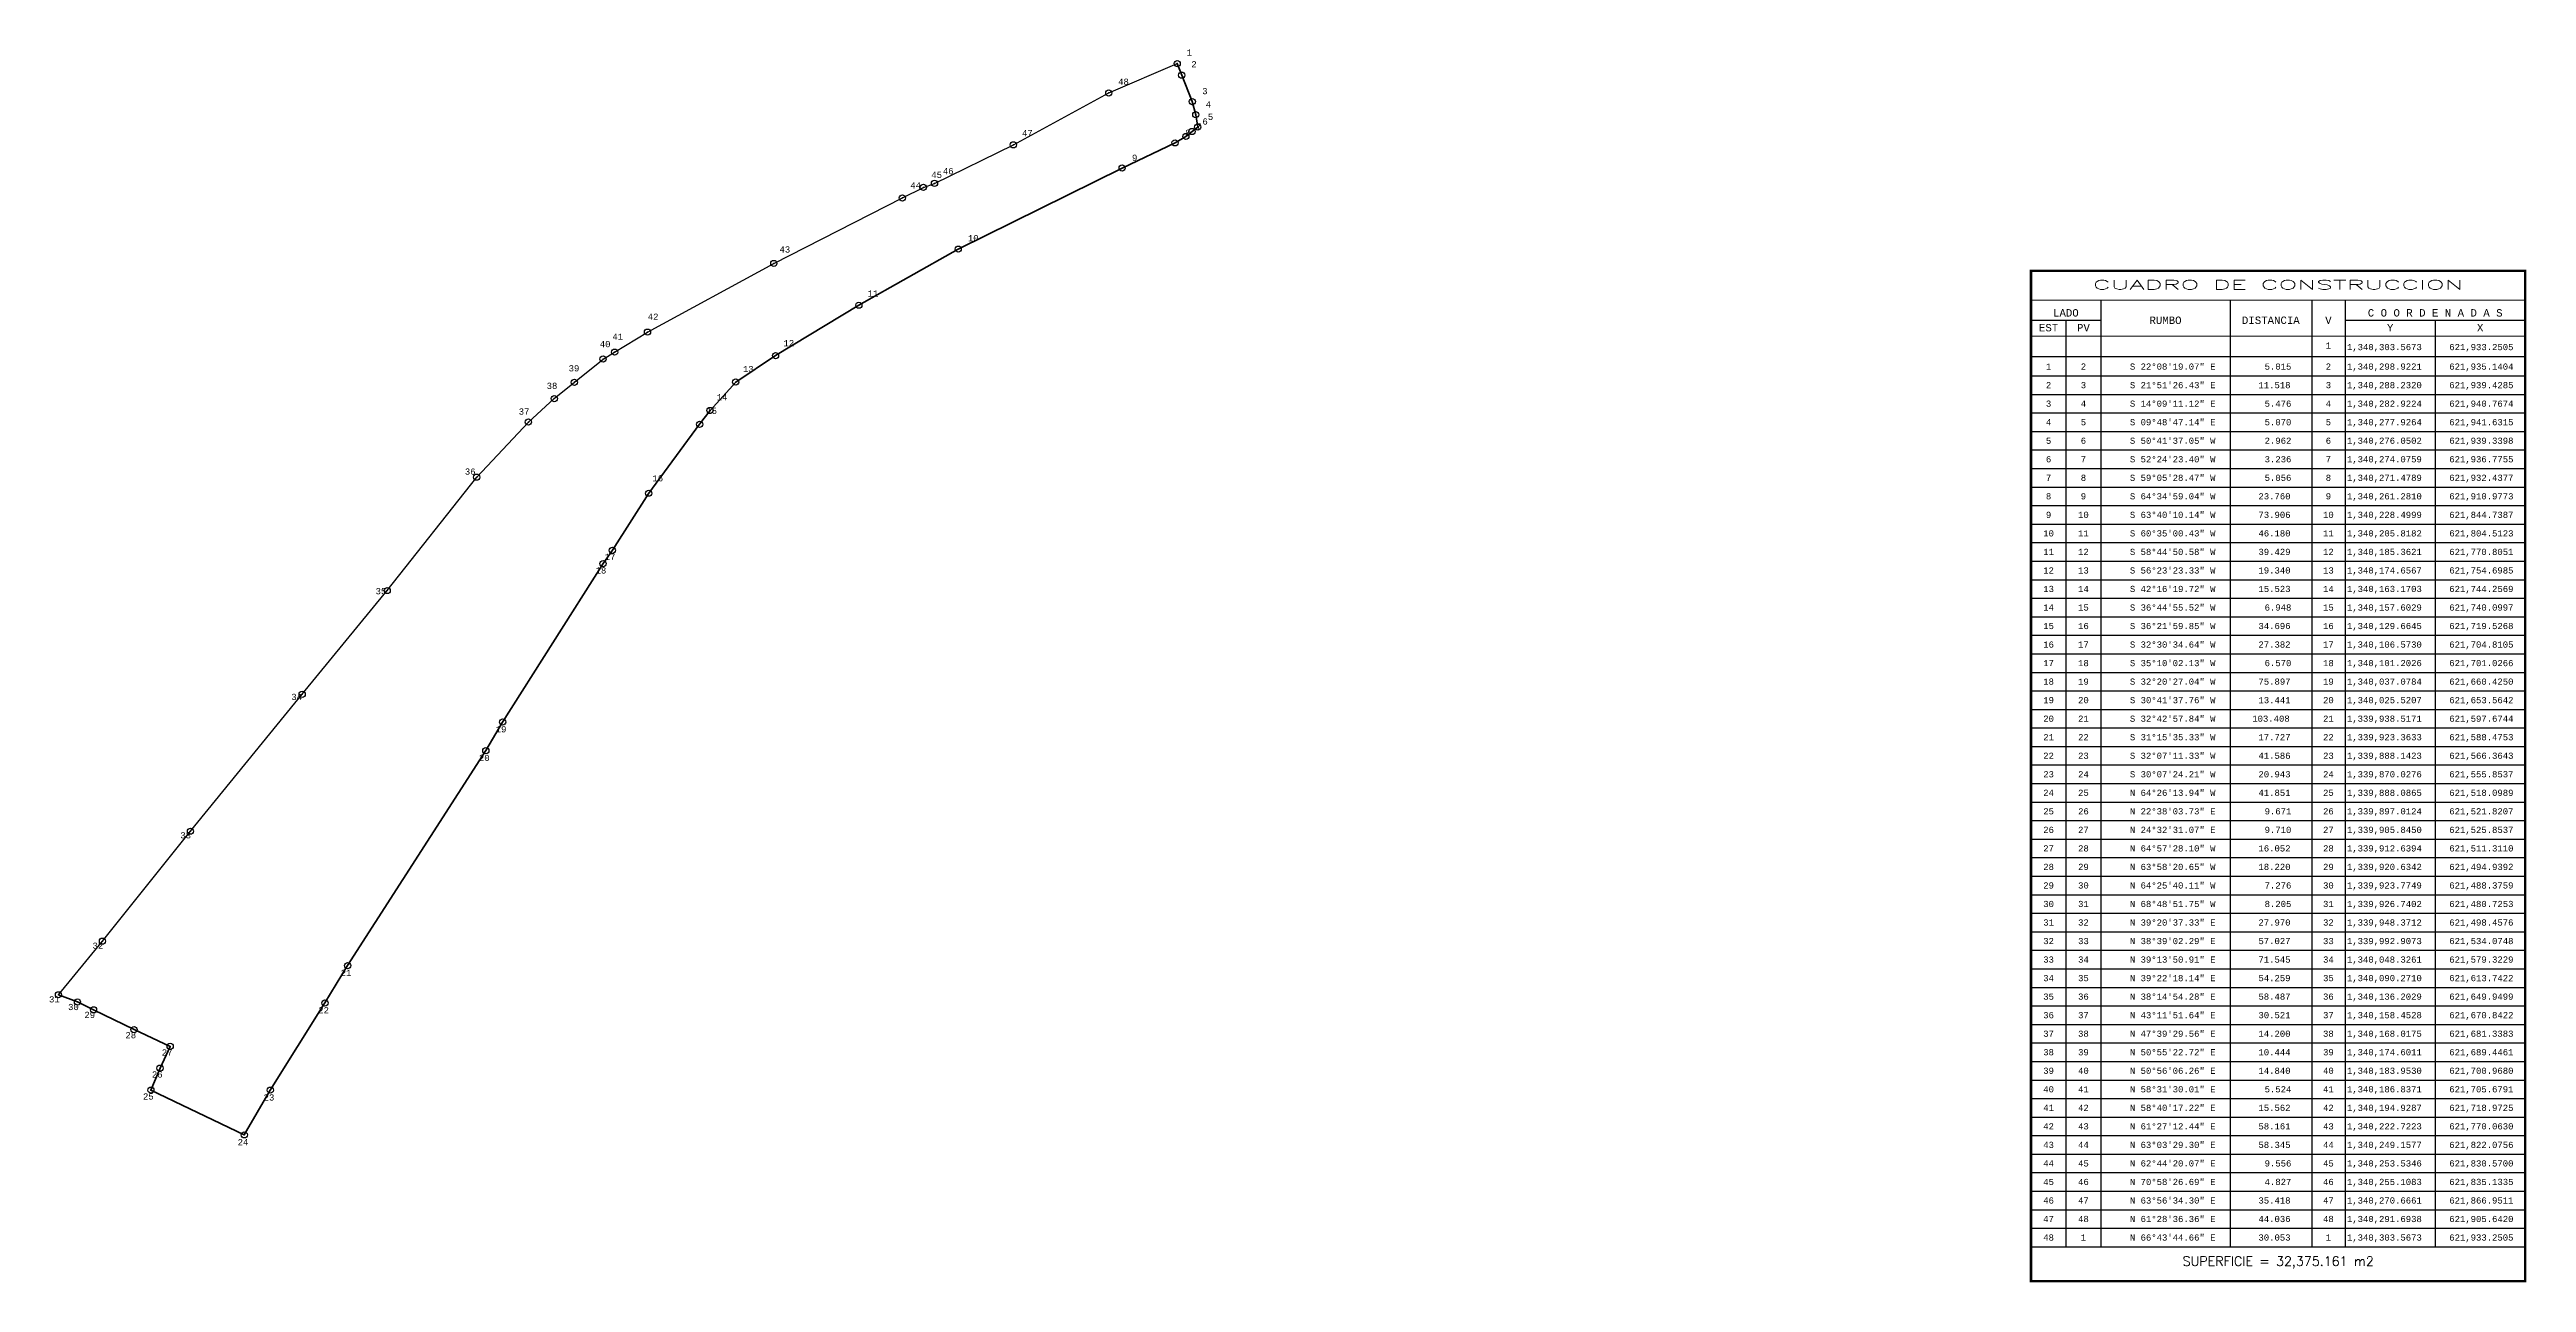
# Model space of a CAD drawing. Header units: millimetres. Extents: x 621477 to 622479, y 1339810 to 1340309.
import ezdxf
from ezdxf.enums import TextEntityAlignment as Align

# ---------------------------------------------------------------- set-up
doc = ezdxf.new("R2010")
doc.units = ezdxf.units.MM
doc.header["$PDMODE"] = 32
doc.header["$PDSIZE"] = 2.5
for name, color, linetype in [('CVL_CUADCON', 1, 'Continuous'), ('CVL_CUADCON_LIN', 8, 'Continuous'), ('CVL_CUADCON_TIT', 1, 'Continuous'), ('CVL_CUADCON_TX', 2, 'Continuous'), ('CVL_PUNTO', 2, 'Continuous'), ('CVL_PUNTO_NUM', 2, 'Continuous')]:
    doc.layers.add(name, color=color, linetype=linetype)
doc.layers.add('Line', color=250, linetype='Continuous', lineweight=100)
doc.styles.add('HUECA1', font='hueca1.shx')
doc.styles.add('MONOTXT4', font='monotxt4.shx')

msp = doc.modelspace()

# ---------------------------------------------------------------- linework, layer by layer
at = {"color": 0}
msp.add_lwpolyline([(621480.7, 1339926.7), (621498.5, 1339948.4), (621534.1, 1339992.9), (621579.3, 1340048.3), (621613.7, 1340090.3), (621649.9, 1340136.2), (621670.8, 1340158.5), (621681.3, 1340168), (621689.4, 1340174.6), (621701, 1340184), (621705.7, 1340186.8), (621719, 1340194.9), (621770.1, 1340222.7), (621822.1, 1340249.2), (621830.6, 1340253.5), (621835.1, 1340255.1), (621867, 1340270.7), (621905.6, 1340291.7), (621933.3, 1340303.6), (621935.1, 1340298.9), (621939.4, 1340288.2), (621940.8, 1340282.9), (621941.6, 1340277.9), (621939.3, 1340276.1), (621936.8, 1340274.1), (621932.4, 1340271.5), (621911, 1340261.3), (621844.7, 1340228.5), (621804.5, 1340205.8), (621770.8, 1340185.4), (621754.7, 1340174.7), (621744.3, 1340163.2), (621740.1, 1340157.6), (621719.5, 1340129.7), (621704.8, 1340106.6), (621701, 1340101.2), (621660.4, 1340037.1), (621653.6, 1340025.5), (621597.7, 1339938.5), (621588.5, 1339923.4), (621566.4, 1339888.1), (621555.9, 1339870), (621518.1, 1339888.1), (621521.8, 1339897), (621525.9, 1339905.8), (621511.3, 1339912.6), (621494.9, 1339920.6), (621488.4, 1339923.8), (621480.7, 1339926.7)], dxfattribs=at)
at = {"layer": 'CVL_CUADCON', "color": 1, "linetype": 'Continuous', "const_width": 1, "flags": 128}
msp.add_lwpolyline([(622278.7, 1340219.7), (622478.6, 1340219.7), (622478.6, 1339810.8), (622278.7, 1339810.8)], close=True, dxfattribs=at)
at = {"layer": 'CVL_CUADCON', "color": 1, "linetype": 'Continuous', "const_width": 0.375, "flags": 128}
for points in [[(622278.7, 1340207.8), (622478.6, 1340207.8)], [(622278.7, 1340193.3), (622478.6, 1340193.3)], [(622278.7, 1339824.7), (622478.6, 1339824.7)]]:
    msp.add_lwpolyline(points, dxfattribs=at)
at = {"layer": 'CVL_CUADCON_LIN', "color": 8, "linetype": 'Continuous'}
for p, q in [((622307, 1340207.8), (622307, 1339824.7)), ((622359.2, 1340207.8), (622359.2, 1339824.7)), ((622392.3, 1340207.8), (622392.3, 1339824.7)), ((622405.8, 1340207.8), (622405.8, 1339824.7)), ((622278.7, 1340199.7), (622307, 1340199.7)), ((622292.8, 1340199.7), (622292.8, 1339824.7)), ((622405.8, 1340199.7), (622478.6, 1340199.7)), ((622442.2, 1340199.7), (622442.2, 1339824.7)), ((622278.7, 1340185.1), (622478.6, 1340185.1)), ((622278.7, 1340177.2), (622478.6, 1340177.2)), ((622278.7, 1340169.7), (622478.6, 1340169.7)), ((622278.7, 1340162.2), (622478.6, 1340162.2)), ((622278.7, 1340154.7), (622478.6, 1340154.7)), ((622278.7, 1340147.2), (622478.6, 1340147.2)), ((622278.7, 1340139.7), (622478.6, 1340139.7)), ((622278.7, 1340132.2), (622478.6, 1340132.2)), ((622278.7, 1340124.7), (622478.6, 1340124.7)), ((622278.7, 1340117.2), (622478.6, 1340117.2)), ((622278.7, 1340109.7), (622478.6, 1340109.7)), ((622278.7, 1340102.2), (622478.6, 1340102.2)), ((622278.7, 1340094.7), (622478.6, 1340094.7)), ((622278.7, 1340087.2), (622478.6, 1340087.2)), ((622278.7, 1340079.7), (622478.6, 1340079.7)), ((622278.7, 1340072.2), (622478.6, 1340072.2)), ((622278.7, 1340064.7), (622478.6, 1340064.7)), ((622278.7, 1340057.2), (622478.6, 1340057.2)), ((622278.7, 1340049.7), (622478.6, 1340049.7)), ((622278.7, 1340042.2), (622478.6, 1340042.2)), ((622278.7, 1340034.7), (622478.6, 1340034.7)), ((622278.7, 1340027.2), (622478.6, 1340027.2)), ((622278.7, 1340019.7), (622478.6, 1340019.7)), ((622278.7, 1340012.2), (622478.6, 1340012.2)), ((622278.7, 1340004.7), (622478.6, 1340004.7)), ((622278.7, 1339997.2), (622478.6, 1339997.2)), ((622278.7, 1339989.7), (622478.6, 1339989.7)), ((622278.7, 1339982.2), (622478.6, 1339982.2)), ((622278.7, 1339974.7), (622478.6, 1339974.7)), ((622278.7, 1339967.2), (622478.6, 1339967.2)), ((622278.7, 1339959.7), (622478.6, 1339959.7)), ((622278.7, 1339952.2), (622478.6, 1339952.2)), ((622278.7, 1339944.7), (622478.6, 1339944.7)), ((622278.7, 1339937.2), (622478.6, 1339937.2)), ((622278.7, 1339929.7), (622478.6, 1339929.7)), ((622278.7, 1339922.2), (622478.6, 1339922.2)), ((622278.7, 1339914.7), (622478.6, 1339914.7)), ((622278.7, 1339907.2), (622478.6, 1339907.2)), ((622278.7, 1339899.7), (622478.6, 1339899.7)), ((622278.7, 1339892.2), (622478.6, 1339892.2)), ((622278.7, 1339884.7), (622478.6, 1339884.7)), ((622278.7, 1339877.2), (622478.6, 1339877.2)), ((622278.7, 1339869.7), (622478.6, 1339869.7)), ((622278.7, 1339862.2), (622478.6, 1339862.2)), ((622278.7, 1339854.7), (622478.6, 1339854.7)), ((622278.7, 1339847.2), (622478.6, 1339847.2)), ((622278.7, 1339839.7), (622478.6, 1339839.7)), ((622278.7, 1339832.2), (622478.6, 1339832.2)), ((622278.7, 1339824.7), (622478.6, 1339824.7))]:
    msp.add_line(p, q, dxfattribs=at)
at = {"layer": 'CVL_PUNTO', "color": 2}
for p in [(621933.3, 1340303.6), (621905.6, 1340291.7), (621935.1, 1340298.9), (621939.4, 1340288.2), (621940.8, 1340282.9), (621867, 1340270.7), (621932.4, 1340271.5), (621936.8, 1340274.1), (621939.3, 1340276.1), (621941.6, 1340277.9), (621911, 1340261.3), (621830.6, 1340253.5), (621835.1, 1340255.1), (621822.1, 1340249.2), (621770.1, 1340222.7), (621844.7, 1340228.5), (621804.5, 1340205.8), (621719, 1340194.9), (621701, 1340184), (621705.7, 1340186.8), (621770.8, 1340185.4), (621689.4, 1340174.6), (621754.7, 1340174.7), (621681.3, 1340168), (621744.3, 1340163.2), (621670.8, 1340158.5), (621740.1, 1340157.6), (621649.9, 1340136.2), (621719.5, 1340129.7), (621701, 1340101.2), (621704.8, 1340106.6), (621613.7, 1340090.3), (621579.3, 1340048.3), (621660.4, 1340037.1), (621653.6, 1340025.5), (621534.1, 1339992.9), (621498.5, 1339948.4), (621597.7, 1339938.5), (621480.7, 1339926.7), (621488.4, 1339923.8), (621494.9, 1339920.6), (621588.5, 1339923.4), (621511.3, 1339912.6), (621525.9, 1339905.8), (621521.8, 1339897), (621518.1, 1339888.1), (621566.4, 1339888.1), (621555.9, 1339870)]:
    msp.add_point(p, dxfattribs=at)
at = {"layer": 'Line'}
msp.add_polyline3d([(621933.3, 1340303.6, 0), (621935.1, 1340298.9, 0), (621939.4, 1340288.2, 0), (621940.8, 1340282.9, 0), (621941.6, 1340277.9, 0), (621939.3, 1340276.1, 0), (621936.8, 1340274.1, 0), (621932.4, 1340271.5, 0), (621911, 1340261.3, 0), (621844.7, 1340228.5, 0), (621804.5, 1340205.8, 0), (621770.8, 1340185.4, 0), (621754.7, 1340174.7, 0), (621744.3, 1340163.2, 0), (621740.1, 1340157.6, 0), (621719.5, 1340129.7, 0), (621704.8, 1340106.6, 0), (621701, 1340101.2, 0), (621660.4, 1340037.1, 0), (621653.6, 1340025.5, 0), (621597.7, 1339938.5, 0), (621588.5, 1339923.4, 0), (621566.4, 1339888.1, 0), (621555.9, 1339870, 0), (621518.1, 1339888.1, 0), (621521.8, 1339897, 0), (621525.9, 1339905.8, 0), (621511.3, 1339912.6, 0), (621494.9, 1339920.6, 0), (621488.4, 1339923.8, 0), (621480.7, 1339926.7, 0)], dxfattribs=at)

# ---------------------------------------------------------------- texts
at = {"layer": 'CVL_CUADCON_TIT', "color": 1, "style": 'HUECA1', "width": 1.758658}
msp.add_text('CUADRO DE CONSTRUCCION', height=3.75, dxfattribs=at).set_placement((622303.7, 1340212.2), (622453.6, 1340212.2), align=Align.FIT)
at = {"layer": 'CVL_CUADCON_TIT', "color": 1, "style": 'MONOTXT4'}
for s, p in [('LADO', (622292.8, 1340201.2)), ('C O O R D E N A D A S', (622442.2, 1340201.2)), ('EST', (622285.8, 1340195.2)), ('PV', (622299.9, 1340195.2)), ('Y', (622424, 1340195.2)), ('X', (622460.4, 1340195.2))]:
    msp.add_text(s, height=3, dxfattribs=at).set_placement(p, align=Align.CENTER)
at = {"layer": 'CVL_CUADCON_TIT', "color": 1}
for s, height, style, p in [('RUMBO', 3, 'MONOTXT4', (622333.1, 1340199.7)), ('DISTANCIA', 3, 'MONOTXT4', (622375.7, 1340199.7)), ('V', 3, 'MONOTXT4', (622399, 1340199.7)), ('SUPERFICIE = 32,375.161 m2', 3.75, 'HUECA1', (622378.7, 1339818.3))]:
    msp.add_text(s, height=height, dxfattribs=dict(at, style=style)).set_placement(p, align=Align.MIDDLE)
at = {"layer": 'CVL_CUADCON_TX', "color": 2, "style": 'MONOTXT4'}
for s, p in [('1', (622285.8, 1340179.7)), ('2', (622299.9, 1340179.7)), ('1', (622399, 1340188.2)), ('2', (622399, 1340179.7)), ('2', (622285.8, 1340172.2)), ('3', (622299.9, 1340172.2)), ('3', (622399, 1340172.2)), ('3', (622285.8, 1340164.7)), ('4', (622299.9, 1340164.7)), ('4', (622399, 1340164.7)), ('4', (622285.8, 1340157.2)), ('5', (622285.8, 1340149.7)), ('5', (622299.9, 1340157.2)), ('6', (622299.9, 1340149.7)), ('5', (622399, 1340157.2)), ('6', (622399, 1340149.7)), ('6', (622285.8, 1340142.2)), ('7', (622299.9, 1340142.2)), ('7', (622399, 1340142.2)), ('7', (622285.8, 1340134.7)), ('8', (622299.9, 1340134.7)), ('8', (622399, 1340134.7)), ('8', (622285.8, 1340127.2)), ('9', (622285.8, 1340119.7)), ('10', (622299.9, 1340119.7)), ('9', (622299.9, 1340127.2)), ('10', (622399, 1340119.7)), ('9', (622399, 1340127.2)), ('10', (622285.8, 1340112.2)), ('11', (622299.9, 1340112.2)), ('11', (622399, 1340112.2)), ('11', (622285.8, 1340104.7)), ('12', (622299.9, 1340104.7)), ('12', (622399, 1340104.7)), ('12', (622285.8, 1340097.2)), ('13', (622285.8, 1340089.7)), ('13', (622299.9, 1340097.2)), ('14', (622299.9, 1340089.7)), ('13', (622399, 1340097.2)), ('14', (622399, 1340089.7)), ('14', (622285.8, 1340082.2)), ('15', (622299.9, 1340082.2)), ('15', (622399, 1340082.2)), ('15', (622285.8, 1340074.7)), ('16', (622299.9, 1340074.7)), ('16', (622399, 1340074.7)), ('16', (622285.8, 1340067.2)), ('17', (622285.8, 1340059.7)), ('17', (622299.9, 1340067.2)), ('18', (622299.9, 1340059.7)), ('17', (622399, 1340067.2)), ('18', (622399, 1340059.7)), ('18', (622285.8, 1340052.2)), ('19', (622299.9, 1340052.2)), ('19', (622399, 1340052.2)), ('19', (622285.8, 1340044.7)), ('20', (622299.9, 1340044.7)), ('20', (622399, 1340044.7)), ('20', (622285.8, 1340037.2)), ('21', (622285.8, 1340029.7)), ('21', (622299.9, 1340037.2)), ('22', (622299.9, 1340029.7)), ('21', (622399, 1340037.2)), ('22', (622399, 1340029.7)), ('22', (622285.8, 1340022.2)), ('23', (622299.9, 1340022.2)), ('23', (622399, 1340022.2)), ('23', (622285.8, 1340014.7)), ('24', (622299.9, 1340014.7)), ('24', (622399, 1340014.7)), ('24', (622285.8, 1340007.2)), ('25', (622285.8, 1339999.7)), ('25', (622299.9, 1340007.2)), ('26', (622299.9, 1339999.7)), ('25', (622399, 1340007.2)), ('26', (622399, 1339999.7)), ('26', (622285.8, 1339992.2)), ('27', (622299.9, 1339992.2)), ('27', (622399, 1339992.2)), ('27', (622285.8, 1339984.7)), ('28', (622299.9, 1339984.7)), ('28', (622399, 1339984.7)), ('28', (622285.8, 1339977.2)), ('29', (622285.8, 1339969.7)), ('29', (622299.9, 1339977.2)), ('30', (622299.9, 1339969.7)), ('29', (622399, 1339977.2)), ('30', (622399, 1339969.7)), ('30', (622285.8, 1339962.2)), ('31', (622299.9, 1339962.2)), ('31', (622399, 1339962.2)), ('31', (622285.8, 1339954.7)), ('32', (622299.9, 1339954.7)), ('32', (622399, 1339954.7)), ('32', (622285.8, 1339947.2)), ('33', (622285.8, 1339939.7)), ('33', (622299.9, 1339947.2)), ('34', (622299.9, 1339939.7)), ('33', (622399, 1339947.2)), ('34', (622399, 1339939.7)), ('34', (622285.8, 1339932.2)), ('35', (622299.9, 1339932.2)), ('35', (622399, 1339932.2)), ('35', (622285.8, 1339924.7)), ('36', (622299.9, 1339924.7)), ('36', (622399, 1339924.7)), ('36', (622285.8, 1339917.2)), ('37', (622285.8, 1339909.7)), ('37', (622299.9, 1339917.2)), ('38', (622299.9, 1339909.7)), ('37', (622399, 1339917.2)), ('38', (622399, 1339909.7)), ('38', (622285.8, 1339902.2)), ('39', (622299.9, 1339902.2)), ('39', (622399, 1339902.2)), ('39', (622285.8, 1339894.7)), ('40', (622299.9, 1339894.7)), ('40', (622399, 1339894.7)), ('40', (622285.8, 1339887.2)), ('41', (622285.8, 1339879.7)), ('41', (622299.9, 1339887.2)), ('42', (622299.9, 1339879.7)), ('41', (622399, 1339887.2)), ('42', (622399, 1339879.7)), ('42', (622285.8, 1339872.2)), ('43', (622299.9, 1339872.2)), ('43', (622399, 1339872.2)), ('43', (622285.8, 1339864.7)), ('44', (622299.9, 1339864.7)), ('44', (622399, 1339864.7)), ('44', (622285.8, 1339857.2)), ('45', (622285.8, 1339849.7)), ('45', (622299.9, 1339857.2)), ('46', (622299.9, 1339849.7)), ('45', (622399, 1339857.2)), ('46', (622399, 1339849.7)), ('46', (622285.8, 1339842.2)), ('47', (622299.9, 1339842.2)), ('47', (622399, 1339842.2)), ('47', (622285.8, 1339834.7)), ('48', (622299.9, 1339834.7)), ('48', (622399, 1339834.7)), ('48', (622285.8, 1339827.2)), ('1', (622299.9, 1339827.2)), ('1', (622399, 1339827.2))]:
    msp.add_text(s, height=2.5, dxfattribs=at).set_placement(p, align=Align.CENTER)
for s, p in [('S 22%%d08\'19.07" E', (622318.7, 1340179.7)), ('5.015', (622373.2, 1340179.7)), ('1,340,303.5673', (622406.5, 1340187.6)), ('1,340,298.9221', (622406.5, 1340179.7)), ('621,933.2505', (622447.9, 1340187.6)), ('621,935.1404', (622447.9, 1340179.7)), ('S 21%%d51\'26.43" E', (622318.7, 1340172.2)), ('11.518', (622370.7, 1340172.2)), ('1,340,288.2320', (622406.5, 1340172.2)), ('621,939.4285', (622447.9, 1340172.2)), ('S 14%%d09\'11.12" E', (622318.7, 1340164.7)), ('5.476', (622373.2, 1340164.7)), ('1,340,282.9224', (622406.5, 1340164.7)), ('621,940.7674', (622447.9, 1340164.7)), ('S 09%%d48\'47.14" E', (622318.7, 1340157.2)), ('S 50%%d41\'37.05" W', (622318.7, 1340149.7)), ('5.070', (622373.2, 1340157.2)), ('2.962', (622373.2, 1340149.7)), ('1,340,277.9264', (622406.5, 1340157.2)), ('1,340,276.0502', (622406.5, 1340149.7)), ('621,941.6315', (622447.9, 1340157.2)), ('621,939.3398', (622447.9, 1340149.7)), ('S 52%%d24\'23.40" W', (622318.7, 1340142.2)), ('3.236', (622373.2, 1340142.2)), ('1,340,274.0759', (622406.5, 1340142.2)), ('621,936.7755', (622447.9, 1340142.2)), ('S 59%%d05\'28.47" W', (622318.7, 1340134.7)), ('5.056', (622373.2, 1340134.7)), ('1,340,271.4789', (622406.5, 1340134.7)), ('621,932.4377', (622447.9, 1340134.7)), ('S 64%%d34\'59.04" W', (622318.7, 1340127.2)), ('S 63%%d40\'10.14" W', (622318.7, 1340119.7)), ('23.760', (622370.7, 1340127.2)), ('73.906', (622370.7, 1340119.7)), ('1,340,261.2810', (622406.5, 1340127.2)), ('1,340,228.4999', (622406.5, 1340119.7)), ('621,910.9773', (622447.9, 1340127.2)), ('621,844.7387', (622447.9, 1340119.7)), ('S 60%%d35\'00.43" W', (622318.7, 1340112.2)), ('46.180', (622370.7, 1340112.2)), ('1,340,205.8182', (622406.5, 1340112.2)), ('621,804.5123', (622447.9, 1340112.2)), ('S 58%%d44\'50.58" W', (622318.7, 1340104.7)), ('39.429', (622370.7, 1340104.7)), ('1,340,185.3621', (622406.5, 1340104.7)), ('621,770.8051', (622447.9, 1340104.7)), ('S 56%%d23\'23.33" W', (622318.7, 1340097.2)), ('S 42%%d16\'19.72" W', (622318.7, 1340089.7)), ('19.340', (622370.7, 1340097.2)), ('15.523', (622370.7, 1340089.7)), ('1,340,174.6567', (622406.5, 1340097.2)), ('1,340,163.1703', (622406.5, 1340089.7)), ('621,754.6985', (622447.9, 1340097.2)), ('621,744.2569', (622447.9, 1340089.7)), ('S 36%%d44\'55.52" W', (622318.7, 1340082.2)), ('6.948', (622373.2, 1340082.2)), ('1,340,157.6029', (622406.5, 1340082.2)), ('621,740.0997', (622447.9, 1340082.2)), ('S 36%%d21\'59.85" W', (622318.7, 1340074.7)), ('34.696', (622370.7, 1340074.7)), ('1,340,129.6645', (622406.5, 1340074.7)), ('621,719.5268', (622447.9, 1340074.7)), ('S 32%%d30\'34.64" W', (622318.7, 1340067.2)), ('S 35%%d10\'02.13" W', (622318.7, 1340059.7)), ('27.382', (622370.7, 1340067.2)), ('6.570', (622373.2, 1340059.7)), ('1,340,106.5730', (622406.5, 1340067.2)), ('1,340,101.2026', (622406.5, 1340059.7)), ('621,704.8105', (622447.9, 1340067.2)), ('621,701.0266', (622447.9, 1340059.7)), ('S 32%%d20\'27.04" W', (622318.7, 1340052.2)), ('75.897', (622370.7, 1340052.2)), ('1,340,037.0784', (622406.5, 1340052.2)), ('621,660.4250', (622447.9, 1340052.2)), ('S 30%%d41\'37.76" W', (622318.7, 1340044.7)), ('13.441', (622370.7, 1340044.7)), ('1,340,025.5207', (622406.5, 1340044.7)), ('621,653.5642', (622447.9, 1340044.7)), ('S 32%%d42\'57.84" W', (622318.7, 1340037.2)), ('S 31%%d15\'35.33" W', (622318.7, 1340029.7)), ('103.408', (622368.2, 1340037.2)), ('17.727', (622370.7, 1340029.7)), ('1,339,938.5171', (622406.5, 1340037.2)), ('1,339,923.3633', (622406.5, 1340029.7)), ('621,597.6744', (622447.9, 1340037.2)), ('621,588.4753', (622447.9, 1340029.7)), ('S 32%%d07\'11.33" W', (622318.7, 1340022.2)), ('41.586', (622370.7, 1340022.2)), ('1,339,888.1423', (622406.5, 1340022.2)), ('621,566.3643', (622447.9, 1340022.2)), ('S 30%%d07\'24.21" W', (622318.7, 1340014.7)), ('20.943', (622370.7, 1340014.7)), ('1,339,870.0276', (622406.5, 1340014.7)), ('621,555.8537', (622447.9, 1340014.7)), ('N 64%%d26\'13.94" W', (622318.7, 1340007.2)), ('N 22%%d38\'03.73" E', (622318.7, 1339999.7)), ('41.851', (622370.7, 1340007.2)), ('9.671', (622373.2, 1339999.7)), ('1,339,888.0865', (622406.5, 1340007.2)), ('1,339,897.0124', (622406.5, 1339999.7)), ('621,518.0989', (622447.9, 1340007.2)), ('621,521.8207', (622447.9, 1339999.7)), ('N 24%%d32\'31.07" E', (622318.7, 1339992.2)), ('9.710', (622373.2, 1339992.2)), ('1,339,905.8450', (622406.5, 1339992.2)), ('621,525.8537', (622447.9, 1339992.2)), ('N 64%%d57\'28.10" W', (622318.7, 1339984.7)), ('16.052', (622370.7, 1339984.7)), ('1,339,912.6394', (622406.5, 1339984.7)), ('621,511.3110', (622447.9, 1339984.7)), ('N 63%%d58\'20.65" W', (622318.7, 1339977.2)), ('N 64%%d25\'40.11" W', (622318.7, 1339969.7)), ('18.220', (622370.7, 1339977.2)), ('7.276', (622373.2, 1339969.7)), ('1,339,920.6342', (622406.5, 1339977.2)), ('1,339,923.7749', (622406.5, 1339969.7)), ('621,494.9392', (622447.9, 1339977.2)), ('621,488.3759', (622447.9, 1339969.7)), ('N 68%%d48\'51.75" W', (622318.7, 1339962.2)), ('8.205', (622373.2, 1339962.2)), ('1,339,926.7402', (622406.5, 1339962.2)), ('621,480.7253', (622447.9, 1339962.2)), ('N 39%%d20\'37.33" E', (622318.7, 1339954.7)), ('27.970', (622370.7, 1339954.7)), ('1,339,948.3712', (622406.5, 1339954.7)), ('621,498.4576', (622447.9, 1339954.7)), ('N 38%%d39\'02.29" E', (622318.7, 1339947.2)), ('N 39%%d13\'50.91" E', (622318.7, 1339939.7)), ('57.027', (622370.7, 1339947.2)), ('71.545', (622370.7, 1339939.7)), ('1,339,992.9073', (622406.5, 1339947.2)), ('1,340,048.3261', (622406.5, 1339939.7)), ('621,534.0748', (622447.9, 1339947.2)), ('621,579.3229', (622447.9, 1339939.7)), ('N 39%%d22\'18.14" E', (622318.7, 1339932.2)), ('54.259', (622370.7, 1339932.2)), ('1,340,090.2710', (622406.5, 1339932.2)), ('621,613.7422', (622447.9, 1339932.2)), ('N 38%%d14\'54.28" E', (622318.7, 1339924.7)), ('58.487', (622370.7, 1339924.7)), ('1,340,136.2029', (622406.5, 1339924.7)), ('621,649.9499', (622447.9, 1339924.7)), ('N 43%%d11\'51.64" E', (622318.7, 1339917.2)), ('N 47%%d39\'29.56" E', (622318.7, 1339909.7)), ('30.521', (622370.7, 1339917.2)), ('14.200', (622370.7, 1339909.7)), ('1,340,158.4528', (622406.5, 1339917.2)), ('1,340,168.0175', (622406.5, 1339909.7)), ('621,670.8422', (622447.9, 1339917.2)), ('621,681.3383', (622447.9, 1339909.7)), ('N 50%%d55\'22.72" E', (622318.7, 1339902.2)), ('10.444', (622370.7, 1339902.2)), ('1,340,174.6011', (622406.5, 1339902.2)), ('621,689.4461', (622447.9, 1339902.2)), ('N 50%%d56\'06.26" E', (622318.7, 1339894.7)), ('14.840', (622370.7, 1339894.7)), ('1,340,183.9530', (622406.5, 1339894.7)), ('621,700.9680', (622447.9, 1339894.7)), ('N 58%%d31\'30.01" E', (622318.7, 1339887.2)), ('N 58%%d40\'17.22" E', (622318.7, 1339879.7)), ('15.562', (622370.7, 1339879.7)), ('5.524', (622373.2, 1339887.2)), ('1,340,186.8371', (622406.5, 1339887.2)), ('1,340,194.9287', (622406.5, 1339879.7)), ('621,705.6791', (622447.9, 1339887.2)), ('621,718.9725', (622447.9, 1339879.7)), ('N 61%%d27\'12.44" E', (622318.7, 1339872.2)), ('58.161', (622370.7, 1339872.2)), ('1,340,222.7223', (622406.5, 1339872.2)), ('621,770.0630', (622447.9, 1339872.2)), ('N 63%%d03\'29.30" E', (622318.7, 1339864.7)), ('58.345', (622370.7, 1339864.7)), ('1,340,249.1577', (622406.5, 1339864.7)), ('621,822.0756', (622447.9, 1339864.7)), ('N 62%%d44\'20.07" E', (622318.7, 1339857.2)), ('N 70%%d58\'26.69" E', (622318.7, 1339849.7)), ('4.827', (622373.2, 1339849.7)), ('9.556', (622373.2, 1339857.2)), ('1,340,253.5346', (622406.5, 1339857.2)), ('1,340,255.1083', (622406.5, 1339849.7)), ('621,830.5700', (622447.9, 1339857.2)), ('621,835.1335', (622447.9, 1339849.7)), ('N 63%%d56\'34.30" E', (622318.7, 1339842.2)), ('35.418', (622370.7, 1339842.2)), ('1,340,270.6661', (622406.5, 1339842.2)), ('621,866.9511', (622447.9, 1339842.2)), ('N 61%%d28\'36.36" E', (622318.7, 1339834.7)), ('44.036', (622370.7, 1339834.7)), ('1,340,291.6938', (622406.5, 1339834.7)), ('621,905.6420', (622447.9, 1339834.7)), ('N 66%%d43\'44.66" E', (622318.7, 1339827.2)), ('30.053', (622370.7, 1339827.2)), ('1,340,303.5673', (622406.5, 1339827.2)), ('621,933.2505', (622447.9, 1339827.2))]:
    msp.add_text(s, height=2.5, dxfattribs=at).set_placement(p)
at = {"layer": 'CVL_PUNTO_NUM', "color": 2, "style": 'MONOTXT4'}
for s, p in [('1', (621937.1, 1340306.8)), ('2', (621939, 1340302.1)), ('48', (621909.4, 1340295)), ('3', (621943.4, 1340291.2)), ('6', (621943.5, 1340278.9)), ('4', (621944.8, 1340285.8)), ('5', (621945.7, 1340280.8)), ('47', (621870.5, 1340274.2)), ('8', (621936.5, 1340274.3)), ('7', (621940.9, 1340276.9)), ('46', (621838.5, 1340258.8)), ('9', (621915, 1340264.2)), ('44', (621825.3, 1340253)), ('45', (621833.8, 1340257.3)), ('10', (621848.6, 1340231.7)), ('43', (621772.4, 1340227.1)), ('11', (621808.1, 1340209.3)), ('42', (621719.1, 1340199.9)), ('40', (621699.7, 1340188.8)), ('41', (621704.8, 1340191.8)), ('12', (621774, 1340189.2)), ('39', (621687.1, 1340179)), ('13', (621757.6, 1340178.7)), ('38', (621678.2, 1340171.9)), ('37', (621666.9, 1340161.5)), ('15', (621742.8, 1340161.8)), ('14', (621747, 1340167.3)), ('36', (621645.1, 1340137.2)), ('16', (621721, 1340134.5)), ('17', (621701.7, 1340102.7)), ('35', (621609, 1340088.8)), ('18', (621698, 1340097.2)), ('34', (621574.9, 1340046)), ('19', (621657.6, 1340032.9)), ('20', (621650.8, 1340021.3)), ('33', (621530, 1339990)), ('32', (621494.5, 1339945.3)), ('21', (621594.9, 1339934.3)), ('31', (621476.9, 1339923.6)), ('30', (621484.6, 1339920.5)), ('22', (621585.8, 1339919.2)), ('29', (621491.2, 1339917.3)), ('28', (621507.8, 1339909.1)), ('27', (621522.5, 1339902.1)), ('26', (621518.5, 1339893.2)), ('25', (621514.9, 1339884.3)), ('23', (621563.7, 1339883.9)), ('24', (621553.2, 1339865.8))]:
    msp.add_text(s, height=2.5, dxfattribs=at).set_placement(p)

doc.saveas('drawing.dxf')
